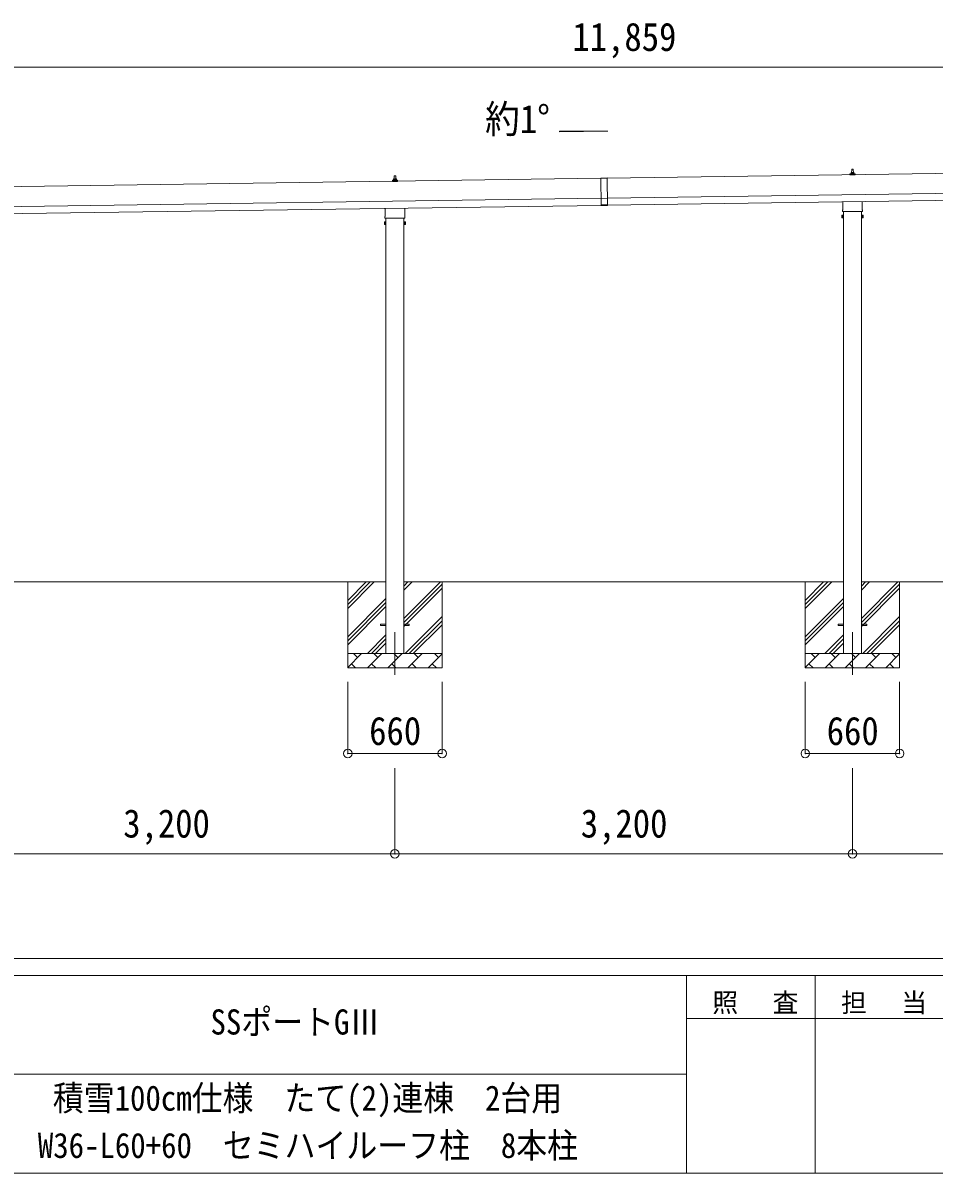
# Model space of a CAD drawing. Units: millimetres at full size, sheet at 1:60. Extents: x -16864 to 16864, y -11640 to 11640.
# Drawn here: x 761 to 7132, y -11640 to -3601 of the extents above; entities that cross this region are included whole.
import ezdxf
from ezdxf.enums import TextEntityAlignment as Align

# ---------------------------------------------------------------- set-up
doc = ezdxf.new("R2010")
doc.units = ezdxf.units.MM
doc.header["$LTSCALE"] = 60
doc.header["$PDMODE"] = 32
doc.header["$PDSIZE"] = 60
doc.linetypes.add('CHAIN1', pattern=[8, 5, -1, 1, -1])
for name, color, linetype, lineweight in [('0-1_Defpoints', 7, 'CHAIN1', 9), ('0-2_TEXT1', 4, 'Continuous', 9), ('0-3_SHAPE', 7, 'Continuous', 9), ('0-7_PARTS2', 7, 'Continuous', 9), ('0-8_TABLE1', 6, 'Continuous', 9), ('F-0', 7, 'Continuous', 9)]:
    doc.layers.add(name, color=color, linetype=linetype, lineweight=lineweight)
doc.styles.add('ＭＳ ゴシック', font='')
doc.styles.get('ＭＳ ゴシック').set_extended_font_data('MS Gothic')

msp = doc.modelspace()

# ---------------------------------------------------------------- linework, layer by layer
at = {"layer": '0-1_Defpoints'}
for p, q in [((3362.19, -7858.64), (3362.19, -8207.64)), ((6562.19, -7858.64), (6562.19, -8207.64))]:
    msp.add_line(p, q, dxfattribs=at)
at = {"layer": '0-2_TEXT1'}
for p, q in [((4850.09, -4357.81), (4514.09, -4362.61)), ((10857.87, -4599.44), (4847.25, -4685.3)), ((6544.24, -4663.45), (6544.24, -4655.74)), ((6544.62, -4654.95), (6580.36, -4654.95)), ((6545.01, -4654.77), (6551.73, -4653.14)), ((6552.11, -4652.95), (6572.87, -4652.95)), ((6552.49, -4652.17), (6552.49, -4647.95)), ((6553.49, -4647.95), (6571.49, -4647.95)), ((6556.49, -4647.95), (6557.22, -4624.43)), ((6558.22, -4623.45), (6566.77, -4623.45)), ((6567.77, -4624.43), (6568.49, -4647.95)), ((6572.49, -4652.17), (6572.49, -4647.95)), ((6579.98, -4654.77), (6573.26, -4653.14)), ((6580.74, -4663.45), (6580.74, -4655.74)), ((4802.25, -4685.95), (-933.21, -4767.88)), ((3344.24, -4709.17), (3344.24, -4701.46)), ((3380.74, -4709.17), (3344.24, -4709.17)), ((3344.62, -4700.67), (3380.36, -4700.67)), ((3345.01, -4700.48), (3351.73, -4698.85)), ((3352.11, -4698.67), (3372.87, -4698.67)), ((3352.49, -4697.88), (3352.49, -4693.67)), ((3353.49, -4693.67), (3371.49, -4693.67)), ((3356.49, -4693.67), (3357.22, -4670.14)), ((3358.22, -4669.17), (3366.77, -4669.17)), ((3367.77, -4670.14), (3368.49, -4693.67)), ((3372.49, -4697.88), (3372.49, -4693.67)), ((3379.98, -4700.48), (3373.26, -4698.85)), ((3380.74, -4709.17), (3380.74, -4701.46)), ((4802.24, -4684.95), (4847.23, -4684.3)), ((4802.24, -4684.95), (4804.99, -4877.43)), ((4847.25, -4685.3), (4802.25, -4685.95)), ((4847.23, -4684.3), (4849.98, -4876.79)), ((4849.25, -4825.29), (10859.87, -4739.42)), ((6580.74, -4663.45), (6544.24, -4663.45)), ((4849.96, -4875.29), (10860.58, -4789.42)), ((-931.21, -4907.87), (4804.25, -4825.93)), ((-930.5, -4957.86), (4804.97, -4875.93)), ((3293.89, -4953.16), (3293.89, -4897.51)), ((3430.49, -4895.56), (3430.49, -4953.16)), ((4849.26, -4826.29), (4804.27, -4826.93)), ((4849.91, -4871.79), (4804.92, -4872.43)), ((4849.98, -4876.79), (4804.99, -4877.43)), ((6493.89, -4907.44), (6493.89, -4851.8)), ((6630.49, -4849.85), (6630.49, -4907.44)), ((3292.19, -4961.93), (3292.19, -4956.43)), ((3430.12, -4965.43), (3294.25, -4965.43)), ((3299.69, -4965.43), (3299.69, -8008.64)), ((3424.69, -8008.64), (3424.69, -4965.43)), ((3432.19, -4956.43), (3432.19, -4961.93)), ((6488.19, -4945.71), (6488.94, -4944.4)), ((6488.19, -4945.71), (6488.19, -4962.71)), ((6488.19, -4962.71), (6488.94, -4964.03)), ((6495.19, -4949.31), (6488.94, -4949.31)), ((6495.19, -4959.12), (6488.94, -4959.12)), ((6495.19, -4964.03), (6488.94, -4964.03)), ((6492.19, -4916.21), (6492.19, -4910.71)), ((6630.12, -4919.71), (6494.25, -4919.71)), ((6497.69, -4963.41), (6495.19, -4963.41)), ((6499.69, -4919.71), (6499.69, -8008.64)), ((6624.69, -8008.64), (6624.69, -4919.71)), ((6626.69, -4963.41), (6629.19, -4963.41)), ((6629.19, -4949.31), (6635.43, -4949.31)), ((6629.19, -4959.12), (6635.43, -4959.12)), ((6629.19, -4964.03), (6635.43, -4964.03)), ((6632.19, -4910.71), (6632.19, -4916.21)), ((6636.19, -4945.71), (6635.43, -4944.4)), ((6636.19, -4962.71), (6635.43, -4964.03)), ((6636.19, -4945.71), (6636.19, -4962.71)), ((3288.19, -4991.43), (3288.94, -4990.11)), ((3288.19, -4991.43), (3288.19, -5008.43)), ((3288.19, -5008.43), (3288.94, -5009.74)), ((3295.19, -4995.02), (3288.94, -4995.02)), ((3295.19, -5004.84), (3288.94, -5004.84)), ((3295.19, -5009.74), (3288.94, -5009.74)), ((3297.69, -5009.13), (3295.19, -5009.13)), ((3426.69, -5009.13), (3429.19, -5009.13)), ((3429.19, -4995.02), (3435.43, -4995.02)), ((3429.19, -5004.84), (3435.43, -5004.84)), ((3429.19, -5009.74), (3435.43, -5009.74)), ((3436.19, -4991.43), (3435.43, -4990.11)), ((3436.19, -5008.43), (3435.43, -5009.74)), ((3436.19, -4991.43), (3436.19, -5008.43)), ((3262.19, -7804.14), (3299.69, -7804.14)), ((3262.19, -7813.14), (3262.19, -7804.14)), ((3262.19, -7804.14), (3299.69, -7804.14)), ((3262.19, -7813.14), (3262.19, -7804.14)), ((3262.19, -7813.14), (3299.69, -7813.14)), ((3262.19, -7813.14), (3299.69, -7813.14)), ((3424.69, -7804.14), (3462.19, -7804.14)), ((3424.69, -7804.14), (3462.19, -7804.14)), ((3424.69, -7813.14), (3462.19, -7813.14)), ((3424.69, -7813.14), (3462.19, -7813.14)), ((3462.19, -7813.14), (3462.19, -7804.14)), ((3462.19, -7813.14), (3462.19, -7804.14)), ((6462.19, -7804.14), (6499.69, -7804.14)), ((6462.19, -7813.14), (6462.19, -7804.14)), ((6462.19, -7804.14), (6499.69, -7804.14)), ((6462.19, -7813.14), (6462.19, -7804.14)), ((6462.19, -7813.14), (6499.69, -7813.14)), ((6462.19, -7813.14), (6499.69, -7813.14)), ((6624.69, -7804.14), (6662.19, -7804.14)), ((6624.69, -7804.14), (6662.19, -7804.14)), ((6624.69, -7813.14), (6662.19, -7813.14)), ((6624.69, -7813.14), (6662.19, -7813.14)), ((6662.19, -7813.14), (6662.19, -7804.14)), ((6662.19, -7813.14), (6662.19, -7804.14))]:
    msp.add_line(p, q, dxfattribs=at)
for points in [[(6495.19, -4964.03), (6495.19, -4944.4), (6488.94, -4944.4)], [(6495.19, -4963.41), (6495.19, -4945.01), (6497.69, -4945.01)], [(6629.19, -4963.41), (6629.19, -4945.01), (6626.69, -4945.01)], [(6629.19, -4964.03), (6629.19, -4944.4), (6635.43, -4944.4)], [(3295.19, -5009.74), (3295.19, -4990.11), (3288.94, -4990.11)], [(3295.19, -5009.13), (3295.19, -4990.73), (3297.69, -4990.73)], [(3429.19, -5009.13), (3429.19, -4990.73), (3426.69, -4990.73)], [(3429.19, -5009.74), (3429.19, -4990.11), (3435.43, -4990.11)]]:
    msp.add_lwpolyline(points, dxfattribs=at)
for points in [[(6497.69, -4964.71), (6497.69, -4943.71), (6499.69, -4943.71), (6499.69, -4964.71)], [(6626.69, -4964.71), (6626.69, -4943.71), (6624.69, -4943.71), (6624.69, -4964.71)], [(3297.69, -5010.43), (3297.69, -4989.43), (3299.69, -4989.43), (3299.69, -5010.43)], [(3426.69, -5010.43), (3426.69, -4989.43), (3424.69, -4989.43), (3424.69, -5010.43)]]:
    msp.add_lwpolyline(points, close=True, dxfattribs=at)
for centre, radius, start, end in [((6545.24, -4655.74), 1, 103.62699, 180), ((6551.49, -4652.17), 1, 283.62699, 0), ((6556.58, -4648.59), 4.13, 90, 171.17633), ((6553.49, -4648.95), 1, 90, 180), ((6558.22, -4624.45), 1, 90, 178.60509), ((6565.83, -4647.95), 4.83, 133.60282, 180), ((6559.16, -4647.95), 4.83, 0, 46.39718), ((6566.77, -4624.45), 1, 1.39491, 90), ((6568.41, -4648.59), 4.13, 8.82367, 90), ((6571.49, -4648.95), 1, 0, 90), ((6573.49, -4652.17), 1, 180, 256.37301), ((6579.74, -4655.74), 1, 0, 76.37301), ((3345.24, -4701.46), 1, 103.62699, 180), ((3351.49, -4697.88), 1, 283.62699, 0), ((3356.58, -4694.3), 4.13, 90, 171.17633), ((3353.49, -4694.67), 1, 90, 180), ((3358.22, -4670.17), 1, 90, 178.60509), ((3365.83, -4693.67), 4.83, 133.60282, 180), ((3359.16, -4693.67), 4.83, 0, 46.39718), ((3366.77, -4670.17), 1, 1.39491, 90), ((3368.41, -4694.3), 4.13, 8.82367, 90), ((3371.49, -4694.67), 1, 0, 90), ((3373.49, -4697.88), 1, 180, 256.37301), ((3379.74, -4701.46), 1, 0, 76.37301), ((3296.19, -4956.43), 4, 125.09963, 180), ((3296.19, -4961.93), 4, 180, 194.47751), ((3296.19, -4961.93), 4, 194.47751, 241.04498), ((3428.19, -4961.93), 4, 298.95502, 345.52249), ((3428.19, -4956.43), 4, 0, 54.90037), ((3428.19, -4961.93), 4, 345.52249, 0), ((6492.53, -4946.85), 4.34, 145.61575, 214.38425), ((6492.53, -4961.57), 4.34, 145.61575, 214.38425), ((6504.43, -4954.21), 16.24, 162.41205, 197.58795), ((6496.19, -4910.71), 4, 125.09963, 180), ((6496.19, -4916.21), 4, 180, 194.47751), ((6496.19, -4916.21), 4, 194.47751, 241.04498), ((6628.19, -4916.21), 4, 298.95502, 345.52249), ((6628.19, -4910.71), 4, 0, 54.90037), ((6628.19, -4916.21), 4, 345.52249, 0), ((6619.94, -4954.21), 16.24, 342.41205, 17.58795), ((6631.84, -4946.85), 4.34, 325.61575, 34.38425), ((6631.84, -4961.57), 4.34, 325.61575, 34.38425), ((3292.53, -4992.57), 4.34, 145.61575, 214.38425), ((3304.43, -4999.93), 16.24, 162.41205, 197.58795), ((3292.53, -5007.29), 4.34, 145.61575, 214.38425), ((3419.94, -4999.93), 16.24, 342.41205, 17.58795), ((3431.84, -4992.57), 4.34, 325.61575, 34.38425), ((3431.84, -5007.29), 4.34, 325.61575, 34.38425)]:
    msp.add_arc(centre, radius, start, end, dxfattribs=at)
at = {"layer": '0-3_SHAPE'}
for p, q in [((3299.69, -7508.64), (224.69, -7508.64)), ((3032.19, -7508.64), (3032.19, -8108.64)), ((3032.19, -7637.12), (3160.67, -7508.64)), ((3032.19, -7693.69), (3217.24, -7508.64)), ((3032.19, -7665.41), (3188.95, -7508.64)), ((6499.69, -7508.64), (3424.69, -7508.64)), ((3424.69, -7565.75), (3481.79, -7508.64)), ((3424.69, -7537.47), (3453.51, -7508.64)), ((3424.69, -7763.74), (3679.78, -7508.64)), ((3424.69, -7792.02), (3692.19, -7524.52)), ((3424.69, -7820.31), (3692.19, -7552.81)), ((3692.19, -7508.64), (3692.19, -8108.64)), ((6232.19, -7508.64), (6232.19, -8108.64)), ((6232.19, -7637.12), (6360.67, -7508.64)), ((6232.19, -7693.69), (6417.24, -7508.64)), ((6232.19, -7665.41), (6388.95, -7508.64)), ((9699.69, -7508.64), (6624.69, -7508.64)), ((6624.69, -7565.75), (6681.79, -7508.64)), ((6624.69, -7537.47), (6653.51, -7508.64)), ((6624.69, -7763.74), (6879.78, -7508.64)), ((6624.69, -7792.02), (6892.19, -7524.52)), ((6624.69, -7820.31), (6892.19, -7552.81)), ((6892.19, -7508.64), (6892.19, -8108.64)), ((3032.19, -7891.68), (3299.69, -7624.18)), ((6232.19, -7891.68), (6499.69, -7624.18)), ((3032.19, -7919.97), (3299.69, -7652.47)), ((3032.19, -7948.25), (3299.69, -7680.75)), ((6232.19, -7919.97), (6499.69, -7652.47)), ((6232.19, -7948.25), (6499.69, -7680.75)), ((3434.34, -8008.64), (3692.19, -7750.8)), ((3462.63, -8008.64), (3692.19, -7779.08)), ((6634.34, -8008.64), (6892.19, -7750.8)), ((6662.63, -8008.64), (6892.19, -7779.08)), ((3490.91, -8008.64), (3692.19, -7807.37)), ((6690.91, -8008.64), (6892.19, -7807.37)), ((3169.78, -8008.64), (3299.69, -7878.74)), ((3198.07, -8008.64), (3299.69, -7907.02)), ((3226.35, -8008.64), (3299.69, -7935.31)), ((6369.78, -8008.64), (6499.69, -7878.74)), ((6398.07, -8008.64), (6499.69, -7907.02)), ((6426.35, -8008.64), (6499.69, -7935.31)), ((3032.19, -8105.8), (3129.34, -8008.64)), ((3032.19, -8008.64), (3692.19, -8008.64)), ((3100.79, -8037.2), (3072.24, -8008.64)), ((3170.76, -8108.64), (3270.76, -8008.64)), ((3242.21, -8037.2), (3213.66, -8008.64)), ((3312.19, -8108.64), (3412.19, -8008.64)), ((3383.63, -8037.2), (3355.08, -8008.64)), ((3453.61, -8108.64), (3553.61, -8008.64)), ((3525.05, -8037.2), (3496.5, -8008.64)), ((3595.03, -8108.64), (3692.19, -8011.48)), ((3666.47, -8037.2), (3637.92, -8008.64)), ((6232.19, -8105.8), (6329.34, -8008.64)), ((6232.19, -8008.64), (6892.19, -8008.64)), ((6300.79, -8037.2), (6272.24, -8008.64)), ((6370.76, -8108.64), (6470.76, -8008.64)), ((6442.21, -8037.2), (6413.66, -8008.64)), ((6512.19, -8108.64), (6612.19, -8008.64)), ((6583.63, -8037.2), (6555.08, -8008.64)), ((6653.61, -8108.64), (6753.61, -8008.64)), ((6725.05, -8037.2), (6696.5, -8008.64)), ((6795.03, -8108.64), (6892.19, -8011.48)), ((6866.47, -8037.2), (6837.92, -8008.64)), ((3692.19, -8108.64), (3032.19, -8108.64)), ((3057.9, -8080.09), (3086.45, -8108.64)), ((3199.32, -8080.09), (3227.87, -8108.64)), ((3340.74, -8080.09), (3369.29, -8108.64)), ((3482.16, -8080.09), (3510.71, -8108.64)), ((3623.58, -8080.09), (3652.13, -8108.64)), ((6892.19, -8108.64), (6232.19, -8108.64)), ((6257.9, -8080.09), (6286.45, -8108.64)), ((6399.32, -8080.09), (6427.87, -8108.64)), ((6540.74, -8080.09), (6569.29, -8108.64)), ((6682.16, -8080.09), (6710.71, -8108.64)), ((6823.58, -8080.09), (6852.13, -8108.64))]:
    msp.add_line(p, q, dxfattribs=at)
at = {"layer": '0-7_PARTS2', "color": 4}
for p, q in [((4514.09, -4362.61), (4514.09, -4357.81)), ((4514.09, -4357.81), (4850.09, -4357.81))]:
    msp.add_line(p, q, dxfattribs=at)
at = {"layer": '0-8_TABLE1'}
for p, q in [((10893.19, -3911), (-965.81, -3911)), ((3032.19, -8707.64), (3032.19, -8207.64)), ((3692.19, -8707.64), (3692.19, -8207.64)), ((6232.19, -8707.64), (6232.19, -8207.64)), ((6892.19, -8707.64), (6892.19, -8207.64)), ((3032.19, -8707.64), (3692.19, -8707.64)), ((6232.19, -8707.64), (6892.19, -8707.64)), ((3362.19, -9409.64), (3362.19, -8809.64)), ((6562.19, -9409.64), (6562.19, -8809.64)), ((3362.19, -9409.64), (162.19, -9409.64)), ((6562.19, -9409.64), (3362.19, -9409.64)), ((9762.19, -9409.64), (6562.19, -9409.64))]:
    msp.add_line(p, q, dxfattribs=at)
for p in [(3032.19, -8707.64), (3692.19, -8707.64), (6232.19, -8707.64), (6892.19, -8707.64), (3362.19, -9409.64), (6562.19, -9409.64)]:
    msp.add_point(p, dxfattribs=at)
at = {"layer": 'F-0', "color": 5, "lineweight": 5}
for p, q in [((-16864.12, -10140), (16015.88, -10140)), ((-16864.12, -10260), (10682.37, -10260)), ((5402.37, -10260), (5402.37, -11640)), ((6302.37, -10260), (6302.37, -11640)), ((5402.37, -10560), (9002.37, -10560)), ((-6897.63, -10950), (5402.37, -10950)), ((-16864.12, -11640), (16015.88, -11640))]:
    msp.add_line(p, q, dxfattribs=at)

# ---------------------------------------------------------------- texts
at = {"layer": '0-7_PARTS2', "style": 'ＭＳ ゴシック', "width": 0.9}
msp.add_text('約1°', height=197.9, dxfattribs=at).set_placement((3993.01, -4430.37), align=Align.BOTTOM_LEFT)
at = {"layer": '0-8_TABLE1', "color": 7, "style": 'ＭＳ ゴシック', "width": 0.9}
for s, p in [('11,859', (4603.69, -3856)), ('660', (3182.19, -8707.64)), ('660', (6382.19, -8707.64)), ('3,200', (1462.19, -9354.64)), ('3,200', (4662.19, -9354.64))]:
    msp.add_text(s, height=197.9, dxfattribs=at).set_placement(p, align=Align.BOTTOM_LEFT)
at = {"layer": 'F-0', "style": 'ＭＳ ゴシック', "width": 0.9}
for s, p in [('SSポートGⅢ ', (2072.37, -10725)), ('積雪100cm仕様\u3000たて(2)連棟\u30002台用', (969.87, -11256.91)), ('W36-L60+60\u3000セミハイルーフ柱\u30008本柱', (864.87, -11587.74))]:
    msp.add_text(s, height=176, dxfattribs=at).set_placement(p, align=Align.BOTTOM_LEFT)
at = {"layer": 'F-0', "char_height": 132, "attachment_point": 7, "style": 'ＭＳ ゴシック'}
for s, insert in [('\\T1.17;照\u3000査', (5582.37, -10530)), ('\\T1.17;担\u3000当', (6482.37, -10530))]:
    msp.add_mtext(s, dxfattribs=dict(at, insert=insert))

doc.saveas('drawing.dxf')
